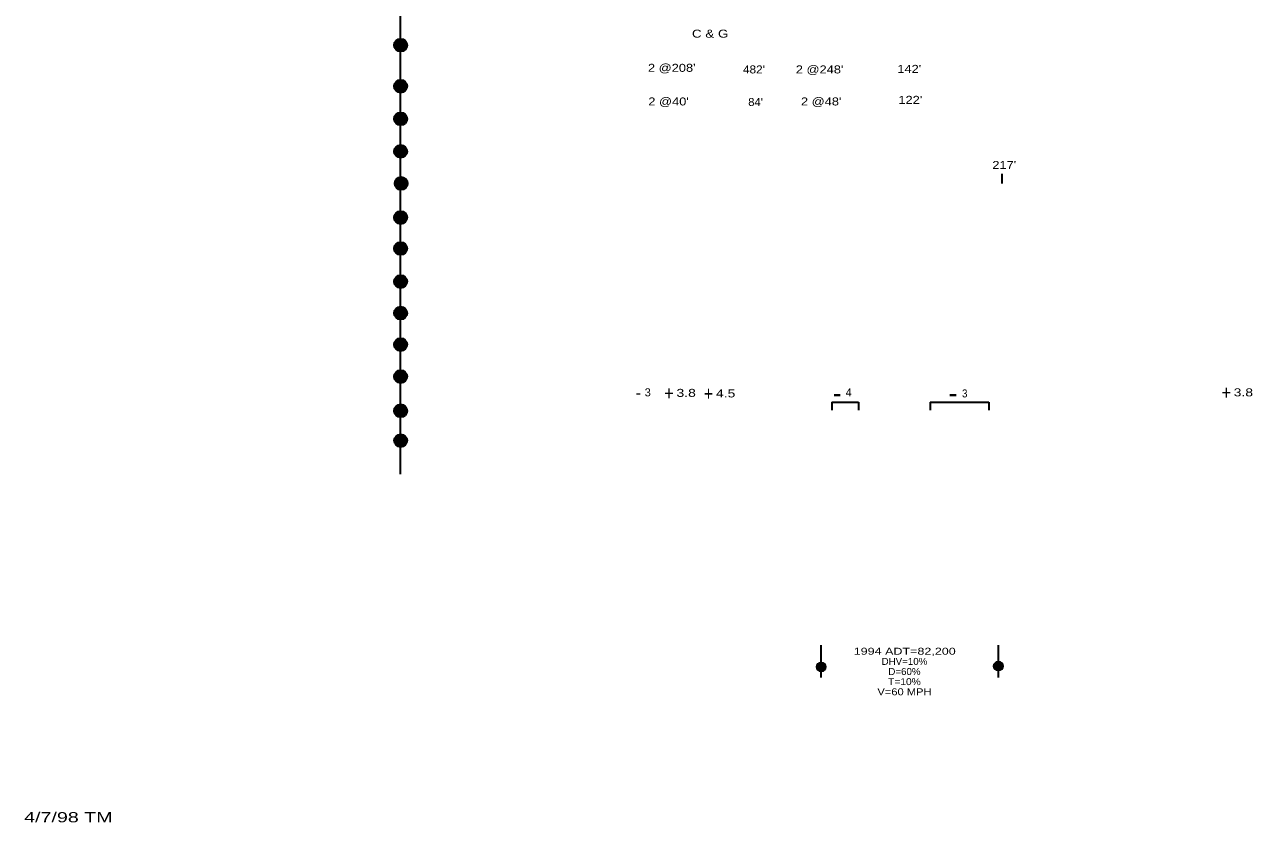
# Model space of a CAD drawing. Extents: x 2147483.92 to 2147488.09, y 2147483.85 to 2147486.96.
# Drawn here: x 2147483.917 to 2147486.218, y 2147483.848 to 2147485.343 of the extents above; entities that cross this region are included whole.
import ezdxf
from ezdxf.enums import TextEntityAlignment as Align

# ---------------------------------------------------------------- set-up
doc = ezdxf.new("R2010")
doc.units = 0
doc.header["$LTSCALE"] = 0.006
doc.layers.add('1', color=7, linetype='Continuous', lineweight=35)

msp = doc.modelspace()

# ---------------------------------------------------------------- hatches: boundary and pattern name
at = {"layer": '1'}
for points in [[(2147484.6341, 2147485.304, 1), (2147484.6099, 2147485.304, 1)], [(2147484.6341, 2147485.227, 1), (2147484.6099, 2147485.227, 1)], [(2147484.6341, 2147485.166, 1), (2147484.6099, 2147485.166, 1)], [(2147484.6341, 2147485.105, 1), (2147484.6099, 2147485.105, 1)], [(2147484.6351, 2147485.045, 1), (2147484.6109, 2147485.045, 1)], [(2147484.6341, 2147484.981, 1), (2147484.6099, 2147484.981, 1)], [(2147484.6341, 2147484.923, 1), (2147484.6099, 2147484.923, 1)], [(2147484.6341, 2147484.861, 1), (2147484.6099, 2147484.861, 1)], [(2147484.6341, 2147484.802, 1), (2147484.6099, 2147484.802, 1)], [(2147484.6341, 2147484.743, 1), (2147484.6099, 2147484.743, 1)], [(2147484.6341, 2147484.683, 1), (2147484.6099, 2147484.683, 1)], [(2147484.6341, 2147484.619, 1), (2147484.6099, 2147484.619, 1)], [(2147484.634083, 2147484.563, 1), (2147484.609917, 2147484.563, 1)], [(2147485.418961, 2147484.13908, 1), (2147485.401046, 2147484.13908, 1)], [(2147485.750961, 2147484.140694, 1), (2147485.733046, 2147484.140694, 1)]]:
    msp.add_hatch(color=256, dxfattribs=at).paths.add_polyline_path(points)

# ---------------------------------------------------------------- linework, layer by layer
for p, q in [((2147484.622, 2147484.5), (2147484.622, 2147485.528)), ((2147485.749, 2147485.045), (2147485.749, 2147485.063)), ((2147485.43, 2147484.635), (2147485.48, 2147484.635)), ((2147485.43, 2147484.635), (2147485.43, 2147484.62)), ((2147485.48, 2147484.635), (2147485.48, 2147484.62)), ((2147485.614, 2147484.635), (2147485.724, 2147484.635)), ((2147485.614, 2147484.635), (2147485.614, 2147484.62)), ((2147485.724, 2147484.635), (2147485.724, 2147484.62)), ((2147485.41, 2147484.119), (2147485.41, 2147484.18)), ((2147485.742, 2147484.119), (2147485.742, 2147484.18))]:
    msp.add_line(p, q, dxfattribs=at)
for centre, radius in [((2147484.622, 2147485.304), 0.0121), ((2147484.622, 2147485.227), 0.0121), ((2147484.622, 2147485.166), 0.0121), ((2147484.622, 2147485.105), 0.0121), ((2147484.623, 2147485.045), 0.0121), ((2147484.622, 2147484.981), 0.0121), ((2147484.622, 2147484.923), 0.0121), ((2147484.622, 2147484.861), 0.0121), ((2147484.622, 2147484.802), 0.0121), ((2147484.622, 2147484.743), 0.0121), ((2147484.622, 2147484.683), 0.0121), ((2147484.622, 2147484.619), 0.0121), ((2147484.622, 2147484.563), 0.012083)]:
    msp.add_circle(centre, radius, dxfattribs=at)
at = {"layer": '1', "lineweight": 13}
for centre in [(2147485.410003, 2147484.13908), (2147485.742003, 2147484.140694)]:
    msp.add_circle(centre, 0.008958, dxfattribs=at)

# ---------------------------------------------------------------- texts
at = {"layer": '1'}
for s, height, width, p in [('C & G', 0.015, 1.25, (2147485.202, 2147485.318)), ("2 @208'", 0.015, 1.2, (2147485.13, 2147485.254)), ("482'", 0.015, 1.1, (2147485.284, 2147485.251)), ("2 @248'", 0.015, 1.2, (2147485.407, 2147485.251)), ("142'", 0.015, 1.2, (2147485.575, 2147485.252)), ("2 @40'", 0.015, 1.2, (2147485.124, 2147485.191)), ("84'", 0.015, 1.05, (2147485.287, 2147485.19)), ("2 @48'", 0.015, 1.2, (2147485.41, 2147485.191)), ("122'", 0.015, 1.2, (2147485.577, 2147485.194)), ("217'", 0.015, 1.2, (2147485.753, 2147485.072)), ('+', 0.02656, 0.85, (2147486.169, 2147484.64)), ('3', 0.015, 1.05, (2147485.085, 2147484.646)), ('+', 0.02656, 0.85, (2147485.125, 2147484.639)), ('3.8', 0.015, 1.3, (2147485.157, 2147484.645)), ('+', 0.02656, 0.85, (2147485.199, 2147484.638)), ('4.5', 0.015, 1.3, (2147485.231, 2147484.644)), ('3', 0.015, 0.9, (2147485.679, 2147484.644)), ('3.8', 0.015, 1.3, (2147486.201, 2147484.646)), ('1994 ADT=82,200', 0.013, 1.35, (2147485.5665, 2147484.162)), ('DHV=10%', 0.013, 1.05, (2147485.566, 2147484.143)), ('D=60%', 0.013, 1.05, (2147485.566, 2147484.124)), ('T=10%', 0.013, 1.1, (2147485.566, 2147484.105)), ('V=60 MPH', 0.013, 1.2, (2147485.566, 2147484.086)), ('4/7/98 TM', 0.019, 1.45, (2147483.9995, 2147483.848))]:
    msp.add_text(s, height=height, dxfattribs=dict(at, width=width)).set_placement(p, align=Align.CENTER)
for s, height, p in [('-', 0.02414, (2147485.0675, 2147484.641)), ('-', 0.03732, (2147485.44, 2147484.634)), ('4', 0.015, (2147485.4615, 2147484.646)), ('-', 0.03732, (2147485.657, 2147484.634))]:
    msp.add_text(s, height=height, dxfattribs=at).set_placement(p, align=Align.CENTER)

doc.saveas('drawing.dxf')
